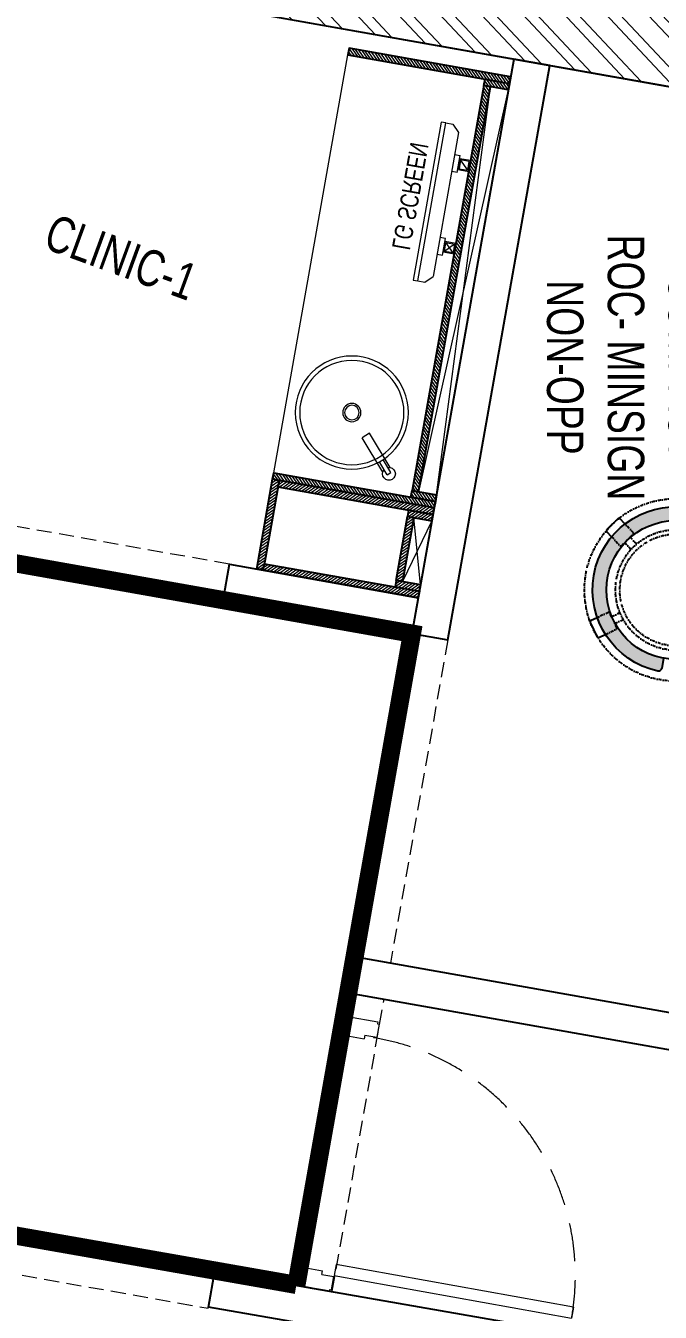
# Model space of a CAD drawing. Header units: feet. Extents: x 9520660 to 9546195, y -5934217 to -5925868.
# Drawn here: x 9538882 to 9540623, y -5931423 to -5927896 of the extents above; entities that cross this region are included whole.
import ezdxf

# ---------------------------------------------------------------- set-up
doc = ezdxf.new("R2010")
doc.units = ezdxf.units.FT
doc.header["$LTSCALE"] = 33
doc.header["$MEASUREMENT"] = 0
for name, pattern in [('a_p6_plan_L18$0$HIDDEN', [0.375, 0.25, -0.125]), ('ACAD_ISO03W100', [30, 12, -18]), ('DASHDOT2', [0.5, 0.25, -0.125, 0, -0.125]), ('HIDDEN2', [4.7624999999999975, 3.174999999999998, -1.587499999999999])]:
    doc.linetypes.add(name, pattern=pattern)
doc.layers.add('A-WALL', color=1, linetype='Continuous')
doc.layers.add('LAMINATE FINISH', color=80, linetype='Continuous')
for name, color, linetype, lineweight in [('Door', 2, 'Continuous', 13), ('Floor-Unit', 1, 'Continuous', 13), ('HATCH', 9, 'Continuous', 9), ('LENS-CURTAIN', 5, 'a_p6_plan_L18$0$HIDDEN', 9), ('LENS-DOOR', 34, 'Continuous', 20), ('LENS-FURNITURE', 13, 'Continuous', 9), ('LENS_DIMENSION', 193, 'Continuous', 0), ('LENS_PARTITION', 21, 'Continuous', 25), ('LENS_TEXT', 31, 'Continuous', 5), ('LK-FF&E WALL', 1, 'Continuous', 9), ('LK-IT', 3, 'Continuous', 18), ('LK-TILES FINISH', 251, 'Continuous', 5), ('LN-ELEVATION-1', 81, 'Continuous', 25), ('LN-ELEVATION-2', 103, 'Continuous', 20), ('LN-ELEVATION-3', 125, 'Continuous', 18), ('LN-HATCH', 251, 'Continuous', 0), ('TV', 92, 'Continuous', 18)]:
    doc.layers.add(name, color=color, linetype=linetype, lineweight=lineweight)
doc.styles.get("Standard").update_dxf_attribs({"font": 'GILC____.TTF'})
pattern_1 = [(44.99999999999998, (35858.5, -100655.3575484328), (-4.419417382415918, 4.419417382415923), [])]

# ---------------------------------------------------------------- blocks, each defined once
blk = doc.blocks.new('A$Ccbeffd58')
at = {"layer": 'LN-HATCH'}
h = blk.add_hatch(dxfattribs=at)
h.set_pattern_fill('ANSI32', color=256, scale=222, angle=88.10999999999999)
h.set_pattern_definition([(133.11, (-3280598.147766057, 5458342.270781114), (-60.77608072651567, -56.89314995255626), []), (133.11, (-3280596.853455801, 5458381.493857941), (-60.77608072651567, -56.89314995255626), [])])
h.paths.add_polyline_path([(-18276.36127662658, 8098.487882137298), (-23145.36127662659, 8098.487882137298), (-23145.36127662659, 8358.487882614136), (-18276.36127662658, 8358.487882614136)])
h.paths.add_polyline_path([(-17465.36127567291, 8098.487882137298), (-18006.36127567291, 8098.487882137298), (-18006.36127567291, 8358.487882614136), (-17465.36127567291, 8358.487882614136)])
h.paths.add_polyline_path([(-23405.36127567292, 8028.487882614136), (-23145.36127662659, 8028.487882614136), (-23145.36127662659, 7728.487882137298), (-23405.36127567292, 7728.487882137298)])
h.paths.add_polyline_path([(-13299.24733989406, 7964.412963810376), (-13928.11376476288, 8075.950033187867), (-17205.36127567291, 8358.487882614136), (-17205.36127567291, 8078.487882137299), (-13334.30142593384, 7767.390025138855)])
h.paths.add_polyline_path([(-9341.102614637, 7262.388108602725), (-13043.43775081634, 7919.042037963866), (-13088.84325852291, 7663.037468669005), (-9386.508122027386, 7006.383543369359)])
h.paths.add_polyline_path([(909.8857962105579, 5444.251290304783), (-9085.098045349121, 7216.982600688935), (-9130.503551920876, 6960.97803875804), (864.4802885067445, 5188.246720881858)])
h.paths.add_polyline_path([(-1315.127201080322, 494.1959447860718), (-2126.464902950479, 636.0316346665732), (-1864.47186111122, 2113.196394179409), (-633.1692544836822, 1897.784076972383), (-606.9736973264596, 2045.479426500767), (-1986.032616749302, 2286.741221772635), (-2274.182164023255, 662.10129349619), (-9968.289528647903, 2009.119458640926), (-10007.65328121185, 1752.056497573853), (-1359.963894844055, 238.091139793396)])
h.paths.add_polyline_path([(-156.310391171181, 291.7685235658118), (716.7853437392762, 5214.442206233314), (864.4802885067445, 5188.246720881858), (-8.634417153690263, 265.4660807558912)])
h.paths.add_polyline_path([(-1019.621657371521, 442.4612979888916), (-8.599672972456801, 265.6599379153194), (-53.47032949946447, 9.36113943402469), (-1064.458351256326, 186.3564923033118)])
h.paths.add_polyline_path([(-10224.38825009716, 2053.955087784678), (-13961.74511241913, 2708.260366439819), (-14006.86066056555, 2452.176942850463), (-10263.74902057648, 1796.891603946686)])
h.paths.add_polyline_path([(-14217.13239002228, 2757.070253372193), (-14278.71927928924, 2768.840804576874), (-17205.36127567291, 2940.487882614135), (-17205.36127567291, 2680.487882137299), (-14310.87090110779, 2510.279701709747), (-14262.24617862701, 2500.986493110657)])
h.paths.add_polyline_path([(-17465.36127567291, 2940.487882614135), (-23145.36127662659, 2940.487882614135), (-23145.36127662659, 2680.487882137299), (-17465.36127567291, 2680.487882137299)])
h.paths.add_polyline_path([(-23405.36127567292, 3250.487882614136), (-23145.36127662659, 3250.487882614136), (-23145.36127662659, 3010.487882137299), (-23405.36127567292, 3010.487882137299)])
at = {"layer": 'A-WALL'}
blk.add_line((-9130.503553390501, 6960.97803068161), (864.4802885067445, 5188.246720881858), dxfattribs=at)
blk.add_lwpolyline([(909.8857962105579, 5444.251290304783), (-9085.098045349121, 7216.982600688935), (-9130.503551920876, 6960.97803875804), (864.4802885067445, 5188.246720881858)], close=True, dxfattribs=at)
blk = doc.blocks.new('DR STOOL')
at = {"layer": 'HATCH'}
h = blk.add_hatch(dxfattribs=at)
h.set_pattern_fill('ANSI36', color=250, angle=-90.00000000000001)
h.set_pattern_definition([(315, (-227.8099174643867, 917.3997257252777), (6.173926083235043, -1.683798022700468), [7.9375, -1.587499999999999, 0, -1.587499999999999])])
edge = h.paths.add_edge_path()
edge.add_line((-190.0000000041909, 4.511094e-10), (-218.6899174675346, 4.511094e-10))
edge.add_arc((-218.6899174670689, 9.120000000388245), 9.119999999940092, 177.6119845363388, 269.9999999996136, ccw=False)
edge.add_arc((-1.8626451e-09, 3.565219e-10), 228.000000002257, 2.3880154632688004, 177.6119845367313, ccw=False)
edge.add_arc((218.6899174633436, 9.120000000497384), 9.120000000051716, -90.00000000034493, 2.3880154629299, ccw=False)
edge.add_line((218.6899174633436, 4.511094e-10), (190, 4.511094e-10))
edge.add_arc((-1.8626451e-09, 4.511094e-10), 190.000000001979, -1.27e-14, 180)
at = {"layer": 'LN-ELEVATION-1', "color": 1, "ltscale": 100}
for p, q in [((-128.6221585394814, 215.4841044476634), (-165.2704676063731, 189.0243927398114)), ((-124.7228340068832, 214.8545704018979), (-128.6221585394814, 215.4841044476634)), ((-112.6981821293011, 198.1996966340157), (-124.7228340068832, 214.8545704018979)), ((124.7553772013634, 214.9803744515593), (112.5488144652918, 198.2845540212292)), ((128.7014972954057, 215.5933048763618), (124.7553772013634, 214.9803744515593)), ((128.7014972954057, 215.5933048763618), (124.7553772013634, 214.9803744515593)), ((165.1911288509145, 188.915192311113), (128.7014972954057, 215.5933048763618)), ((165.1911288509145, 188.915192311113), (128.7014972954057, 215.5933048763618)), ((-165.2704676063731, 189.0243927398114), (-165.9069543029182, 185.0820035930228)), ((-165.9069543029182, 185.0820035930228), (-153.8003208162263, 168.3135803133482)), ((153.6734594982117, 168.4294150282658), (165.7973639420234, 185.0121775862135)), ((165.7973639420234, 185.0121775862135), (165.1911288509145, 188.915192311113)), ((165.7973639420234, 185.0121775862135), (165.1911288509145, 188.915192311113)), ((-242.9550312487409, -52.24013893969095), (-244.7482102331705, -55.75945052818861)), ((-244.7482102331705, -55.75945052818861), (-230.7800458371639, -98.74904560100549)), ((-191.2928382232785, -35.45407700946089), (-242.9550312487409, -52.24013893969095)), ((-187.9259491492994, -37.1695928365807), (-191.2928382232785, -35.45407700946089)), ((-184.1424400564283, -48.81403796559607), (-187.9259491492994, -37.1695928365807)), ((-173.8639617776498, -80.4479453730819), (-177.8421125086024, -68.2044548037811)), ((177.6922140880488, -68.56540505095472), (173.8739495249465, -80.1985000452405)), ((188.0651108901948, -36.96233201187715), (184.0504167033359, -49.19388854173303)), ((191.3981811110861, -35.27656588272658), (188.0651108901948, -36.96233201187715)), ((243.0100176925771, -52.21682526778022), (191.3981811110861, -35.27656588272658)), ((230.715890809428, -98.7280946081737), (244.8123673382215, -55.78040257930116)), ((244.8123673382215, -55.78040257930116), (243.0100176925771, -52.21682526778022)), ((-230.7800458371639, -98.74904560100549), (-227.2218665438704, -100.5620286722478)), ((-227.2218665438704, -100.5620286722478), (-175.5596735184081, -83.7759667420105)), ((-175.5596735184081, -83.7759667420105), (-173.8639617776498, -80.4479453730819)), ((173.8739495249465, -80.1985000452405), (175.5794035866856, -83.5704969359358)), ((175.5794035866856, -83.5704969359358), (227.1912401677109, -100.5107563209894)), ((227.1912401677109, -100.5107563209894), (230.715890809428, -98.7280946081737)), ((-22.72193054761737, -190.2142363802995), (-25.39390889601782, -192.886214728569)), ((-25.39390889601782, -192.886214728569), (-25.39390889601782, -247.2070584567482)), ((-10.47823652112856, -190.2142363802995), (-22.72193054761737, -190.2142363802995)), ((22.78362171910703, -190.2142363802995), (9.910054048988968, -190.2142363802995)), ((25.42475448176265, -192.8553691428751), (22.78362171910703, -190.2142363802995)), ((25.42475448176265, -247.1762128710543), (25.42475448176265, -192.8553691428751)), ((-25.39390889601782, -247.2070584567482), (-22.60096735274419, -250)), ((-22.60096735274419, -250), (22.60096735274419, -250)), ((22.60096735274419, -250), (25.42475448176265, -247.1762128710543))]:
    blk.add_line(p, q, dxfattribs=at)
at = {"layer": 'LN-ELEVATION-1', "linetype": 'DASHDOT2'}
for p, q in [((-92.92521573789418, 170.8129362839827), (-112.6981821293011, 198.1996966340157)), ((112.5488144652918, 198.2845540212292), (92.69529851106927, 171.1294289919315)), ((-153.8003208162263, 168.3135803133482), (-134.1093360339291, 141.0403694751003)), ((-130.4219571123831, 140.4450534014686), (-119.9844727469608, 147.9808124662595)), ((-119.9844727469608, 147.9808124662595), (-105.3687285655178, 126.9741353208374)), ((-103.4542870586738, 159.9154408004979), (-93.52748446213081, 167.0824927485227)), ((-88.15393704269081, 139.4771787207864), (-103.4542870586738, 159.9154408004979)), ((-93.52748446213081, 167.0824927485227), (-92.92521573789418, 170.8129362839827)), ((103.6608748426661, 159.8406005539291), (88.19885099539533, 139.4487815762331)), ((92.69529851106927, 171.1294289919315), (93.26858203159645, 167.4385604566923)), ((93.26858203159645, 167.4385604566923), (103.6608748426661, 159.8406005539291)), ((105.4096150295809, 126.94019481352), (120.1194891873747, 147.8074627162714)), ((120.1194891873747, 147.8074627162714), (130.0033113472163, 140.5812532722048)), ((130.0033113472163, 140.5812532722048), (133.7372852512635, 141.1612321265929)), ((133.7372852512635, 141.1612321265929), (153.6734594982117, 168.4294150282658)), ((-134.1093360339291, 141.0403694751003), (-130.4219571123831, 140.4450534014686)), ((-159.954806596972, -40.49024384317454), (-184.1424400564283, -48.81403796559607)), ((-177.8421125086024, -68.2044548037811), (-153.4148110738024, -60.73628028803068)), ((153.3006618716754, -61.02382378749462), (177.6922140880488, -68.56540505095472)), ((184.0504167033359, -49.19388854173303), (159.8786162491887, -40.79004861696012)), ((-10.92024635523557, -164.6382343793375), (-10.47823652112856, -190.2142363802995)), ((9.910054048988968, -190.2142363802995), (10.35584833659231, -164.674698740353))]:
    blk.add_line(p, q, dxfattribs=at)
at = {"layer": 'LN-ELEVATION-1', "color": 1, "ltscale": 100}
blk.add_lwpolyline([(-190.0000000023283, 0), (-218.6899174656719, 0, -0.4264743413925903), (-227.8019973598421, 9.5, -0.959166304662544), (227.8019973593764, 9.5, -0.4264743413925903), (218.6899174647406, 0), (190.0000000013969, 0)], format="xyb", dxfattribs=at)
at = {"layer": 'LN-ELEVATION-1', "linetype": 'DASHDOT2'}
for radius in [250, 165, 153]:
    blk.add_circle((0, 0), radius, dxfattribs=at)
at = {"layer": 'LN-ELEVATION-1', "color": 1, "ltscale": 100}
blk.add_circle((0, 0), 190, dxfattribs=at)
blk = doc.blocks.new('rtf')
at = {"color": 0, "linetype": 'ByBlock', "lineweight": -2}
for p, q in [((16412.5253540573, -172798.8148984113), (16452.40026456733, -172798.8148984113)), ((16412.5253540573, -172810.8148984113), (16412.5253540573, -172798.8148984113)), ((16412.5253540573, -172810.8148984113), (16452.40026456733, -172810.8148984113)), ((16425.26329468148, -172793.1007600746), (16535.26329468148, -172793.1007600746)), ((16535.26329468148, -172793.1007600746), (16535.26329468148, -172817.1007600746)), ((16425.26329468148, -172817.1007600746), (16535.26329468148, -172817.1007600746))]:
    blk.add_line(p, q, dxfattribs=at)
for centre, radius, start, end in [((16412.5253540573, -172805.1007600746), 17.5, 21.05058810897431, 340.9421780194656), ((16444.53660690578, -172804.8148984114), 9.891264419597851, 322.656233941354, 37.34376605891414)]:
    blk.add_arc(centre, radius, start, end, dxfattribs=at)
blk = doc.blocks.new('dsg')
at = {"color": 0, "linetype": 'ByBlock', "lineweight": -2}
for radius in [155, 143, 25, 20]:
    blk.add_circle((11491.5035008227, -171102.5847399924), radius, dxfattribs=at)
blk.add_blockref('rtf', (-5117.472106590168, 1702.9323767405), dxfattribs=at)
blk = doc.blocks.new('CLINIC - CABINET SINK')
at = {"layer": 'LN-HATCH', "ltscale": 0.5}
h = blk.add_hatch(dxfattribs=at)
h.set_pattern_fill('ANSI31', color=256, scale=2)
h.set_pattern_definition([(45, (4052861.500382861, 1708016.355767586), (-4.490128060534575, 4.490128060534575), [])])
h.paths.add_polyline_path([(-563.359543572413, 156.9999999999999), (564.640456427587, 156.9999999999999), (564.640456427587, 174.9999999999999), (-563.359543572413, 174.9999999999999)])
h.paths.add_polyline_path([(582.6404564275867, 225), (600.6404564275867, 225), (600.6404564275867, -225), (582.6404564275867, -225)])
h.paths.add_polyline_path([(564.640456427587, 225), (582.6404564275867, 225), (582.6404564275867, 156.9999999999999), (564.640456427587, 156.9999999999999)])
h.paths.add_polyline_path([(-581.359543572413, 225), (-599.359543572413, 225), (-599.359543572413, -225), (-581.359543572413, -225)])
h.paths.add_polyline_path([(-581.359543572413, 225), (-563.359543572413, 225), (-563.359543572413, 156.9999999999999), (-581.359543572413, 156.9999999999999)])
at = {"layer": 'LN-ELEVATION-1', "ltscale": 0.5}
for points in [[(-581.359543572413, 225), (-599.359543572413, 225), (-599.359543572413, -225), (-581.359543572413, -225)], [(-581.359543572413, 225), (-563.359543572413, 225), (-563.359543572413, 156.9999999999999), (-581.359543572413, 156.9999999999999)], [(564.640456427587, 225), (582.6404564275867, 225), (582.6404564275867, 156.9999999999999), (564.640456427587, 156.9999999999999)], [(582.6404564275867, 225), (600.6404564275867, 225), (600.6404564275867, -225), (582.6404564275867, -225)], [(-563.359543572413, 156.9999999999999), (564.640456427587, 156.9999999999999), (564.640456427587, 174.9999999999999), (-563.359543572413, 174.9999999999999)]]:
    blk.add_lwpolyline(points, close=True, dxfattribs=at)
at = {"layer": 'LN-ELEVATION-2', "ltscale": 0.5}
blk.add_line((582.6404564275867, -225), (-581.359543572413, -225), dxfattribs=at)
at = {"layer": 'LN-HATCH', "ltscale": 0.5}
for p, q in [((564.640456427587, 225), (-563.359543572413, 174.9999999999999)), ((-563.359543572413, 225), (564.640456427587, 174.9999999999999))]:
    blk.add_line(p, q, dxfattribs=at)
at = {"layer": 'LN-ELEVATION-3', "xscale": -1, "rotation": 41.1558274151866}
blk.add_blockref('dsg', (-103569.3304926871, 136346.6509754679), dxfattribs=at)
blk = doc.blocks.new('CLINIC SCREEN')
at = {"layer": 'TV'}
for p, q in [((-103.1090284836336, 42.85441964946222), (-127.4114311772946, 18.55201695591665)), ((-127.4114311772946, 42.85441964946222), (-103.1090284836336, 18.55201695591665)), ((102.7052824410566, 42.85441964946222), (127.007685134602, 18.55201695591665))]:
    blk.add_line(p, q, dxfattribs=at)
at = {"layer": 'TV', "ltscale": 12}
for p, q in [((-220.0000000000082, -19.41163062257681), (-200.5883693773149, 0)), ((200.5883693773149, 0), (-200.5883693773149, 0)), ((-138.5315413423604, 0), (-138.5315413423604, 15.514207008644)), ((-138.5315413423604, 15.514207008644), (-91.98892031613741, 15.514207008644)), ((-91.98892031613741, 15.514207008644), (-91.98892031613741, 0)), ((91.98892031610741, 15.514207008644), (91.98892031610741, 0)), ((91.98892031610741, 15.514207008644), (138.5315413423595, 15.514207008644)), ((138.5315413423595, 0), (138.5315413423595, 15.514207008644)), ((219.9999999999918, -19.41163062257681), (200.5883693773149, 0)), ((-220.0000000000082, -38.82326124538668), (-220.0000000000082, -19.41163062257681)), ((219.9999999999918, -38.82326124538668), (219.9999999999918, -19.41163062257681))]:
    blk.add_line(p, q, dxfattribs=at)
at = {"layer": 'TV'}
for points in [[(-130.4492315140169, 15.51421661919448), (-100.0712281470269, 15.51421661919448), (-100.0712281470269, 45.89221998606814), (-130.4492315140169, 45.89221998606814)], [(-127.4114311772946, 18.55201695591665), (-103.1090284836336, 18.55201695591665), (-103.1090284836336, 42.85441964946222), (-127.4114311772946, 42.85441964946222)], [(130.0454854713243, 15.51421661919448), (99.66748210433435, 15.51421661919448), (99.66748210433435, 45.89221998606814), (130.0454854713243, 45.89221998606814)], [(127.007685134602, 18.55201695591665), (102.7052824410566, 18.55201695591665), (102.7052824410566, 42.85441964946222), (127.007685134602, 42.85441964946222)]]:
    blk.add_lwpolyline(points, close=True, dxfattribs=at)
at = {"layer": 'TV', "ltscale": 12}
blk.add_lwpolyline([(-220.0000000000082, -51.71278328332107), (-220.0000000000082, -38.82326124538668), (219.9999999999918, -38.82326124538668), (219.9999999999918, -51.71278328332107)], close=True, dxfattribs=at)
at = {"layer": 'Floor-Unit', "color": 0, "ltscale": 2, "insert": (5.199680584678389, -100.4085774972336), "char_height": 50, "attachment_point": 5}
blk.add_mtext_dynamic_manual_height_columns('LG SCREEN', width=466.4796511627907, gutter_width=12.5, heights=[0], dxfattribs=at)
blk = doc.blocks.new('CLINIC - MOP CLOSET')
at = {"layer": 'LN-HATCH', "ltscale": 0.5}
h = blk.add_hatch(dxfattribs=at)
h.set_pattern_fill('ANSI31', color=256, scale=50, angle=360)
h.set_pattern_definition(pattern_1)
h.paths.add_polyline_path([(-106.3595435724128, 216), (-124.3595435724128, 216), (-124.3595435724128, -216), (-106.3595435724128, -216)])
h = blk.add_hatch(dxfattribs=at)
h.set_pattern_fill('ANSI31', color=256, scale=50, angle=360)
h.set_pattern_definition(pattern_1)
h.paths.add_polyline_path([(-106.3595435724128, 216), (-88.35954357241282, 216), (-88.35954357241282, 148), (-106.3595435724128, 148)])
h = blk.add_hatch(dxfattribs=at)
h.set_pattern_fill('ANSI31', color=256, scale=50, angle=360)
h.set_pattern_definition(pattern_1)
h.paths.add_polyline_path([(89.64045642758717, 216), (107.6404564275872, 216), (107.6404564275872, 148), (89.64045642758717, 148)])
h = blk.add_hatch(dxfattribs=at)
h.set_pattern_fill('ANSI31', color=256, scale=50, angle=360)
h.set_pattern_definition(pattern_1)
h.paths.add_polyline_path([(107.6404564275872, 216), (125.6404564275872, 216), (125.6404564275872, -216), (107.6404564275872, -216)])
h = blk.add_hatch(dxfattribs=at)
h.set_pattern_fill('ANSI31', color=256, scale=50, angle=360)
h.set_pattern_definition(pattern_1)
h.paths.add_polyline_path([(-88.35954357241282, 148), (89.64045642758717, 148), (89.64045642758717, 166), (-88.35954357241282, 166)])
h = blk.add_hatch(dxfattribs=at)
h.set_pattern_fill('ANSI31', color=256, scale=50, angle=360)
h.set_pattern_definition([(44.99999999999998, (35894.5, -101037.3575484328), (-4.419417382415918, 4.419417382415923), [])])
h.paths.add_polyline_path([(-115.3595435724055, -216), (-124.3595435724128, -225), (-124.3595435724128, -234), (125.6404564275872, -234), (125.6404564275872, -216)])
at = {"layer": 'LN-ELEVATION-1', "ltscale": 0.5}
for points in [[(-106.3595435724128, 216), (-124.3595435724128, 216), (-124.3595435724128, -216), (-106.3595435724128, -216)], [(-106.3595435724128, 216), (-88.35954357241282, 216), (-88.35954357241282, 148), (-106.3595435724128, 148)], [(89.64045642758717, 216), (107.6404564275872, 216), (107.6404564275872, 148), (89.64045642758717, 148)], [(107.6404564275872, 216), (125.6404564275872, 216), (125.6404564275872, -216), (107.6404564275872, -216)], [(-88.35954357241282, 148), (89.64045642758717, 148), (89.64045642758717, 166), (-88.35954357241282, 166)], [(-124.3595435724128, -225), (-124.3595435724128, -234), (125.6404564275872, -234), (125.6404564275872, -216), (-115.3595435724128, -216)]]:
    blk.add_lwpolyline(points, close=True, dxfattribs=at)
at = {"layer": 'LN-HATCH', "ltscale": 0.5}
for p, q in [((89.64045642758717, 216), (-88.35954357241282, 166)), ((-88.35954357241282, 216), (89.64045642758717, 166))]:
    blk.add_line(p, q, dxfattribs=at)
blk = doc.blocks.new('*U44')
at = {"layer": 'LENS-DOOR'}
for p, q in [((548121.7424194189, 1779235.250802667), (548121.7424194121, 1778573.792470707)), ((548121.7424194189, 1779235.250802667), (548152.9924194244, 1779235.250802653)), ((548152.9924193986, 1778573.792470693), (548152.9924194244, 1779235.250802653)), ((547447.2632527449, 1778568.584137414), (547452.4715860604, 1778568.584137391)), ((547447.2632527215, 1778484.134138707), (547447.2632527449, 1778568.584137414)), ((547452.4715860653, 1778573.792470743), (547488.9299194093, 1778573.792470734)), ((547452.4715860604, 1778568.584137391), (547452.4715860653, 1778573.792470743)), ((547488.9299193954, 1778539.938304132), (547488.9299194093, 1778573.792470734)), ((548121.7424194121, 1778573.792470707), (548152.9924193986, 1778573.792470693)), ((548192.054919424, 1778573.792470725), (548155.5965860707, 1778573.792470693)), ((548155.5965860611, 1778539.938304095), (548155.5965860707, 1778573.792470693)), ((548192.0549194146, 1778568.584137372), (548192.054919424, 1778573.792470725)), ((548197.2632527373, 1778568.584137372), (548192.0549194146, 1778568.584137372)), ((548197.2632527256, 1778484.134138697), (548197.2632527373, 1778568.584137372)), ((547488.9299193954, 1778539.938304132), (547499.3465860662, 1778539.938304113)), ((547499.3465860639, 1778478.925805386), (547499.3465860662, 1778539.938304113)), ((548145.179919409, 1778478.925805326), (548145.179919395, 1778539.938304067)), ((548155.5965860611, 1778539.938304095), (548145.179919395, 1778539.938304067)), ((547447.2632527215, 1778484.134138707), (547452.4715860627, 1778484.134138707)), ((547452.4715860627, 1778478.925805396), (547452.4715860627, 1778484.134138707)), ((548192.0549194006, 1778478.925805345), (548192.0549194006, 1778484.134138698)), ((548197.2632527256, 1778484.134138697), (548192.0549194006, 1778484.134138698)), ((547452.4715860627, 1778478.925805396), (547499.3465860639, 1778478.925805386)), ((548192.0549194006, 1778478.925805345), (548145.179919409, 1778478.925805326))]:
    blk.add_line(p, q, dxfattribs=at)
at = {"layer": 'LENS-DOOR', "color": 7, "linetype": 'HIDDEN2'}
blk.add_ellipse((548152.9924193986, 1778573.792470693), major_axis=(-661.4583333306382, 0.003443102111827), ratio=0.9999999979146821, start_param=-1.570791121506941, end_param=0.0512086788949202, dxfattribs=at)

msp = doc.modelspace()

# ---------------------------------------------------------------- linework, layer by layer
at = {"layer": 'LAMINATE FINISH', "color": 85, "linetype": 'ACAD_ISO03W100', "ltscale": 0.05, "const_width": 50}
msp.add_lwpolyline([(9539624.735658482, -5931348.02977515), (9539766.833598243, -5930546.855343623)], dxfattribs=at)
at = {"layer": 'LENS-CURTAIN', "ltscale": 5}
for points in [[(9538685.054219913, -5929339.45065875), (9539423.528940955, -5929470.428085738), (9539440.992597887, -5929371.964789599), (9538702.517876841, -5929240.98736261)], [(9539882.760545632, -5930465.855736457), (9539784.297249492, -5930448.392079527), (9539941.458329145, -5929562.289129453), (9540039.921625283, -5929579.752786385)], [(9539865.296895215, -5930564.318995847), (9539766.833598243, -5930546.855343623), (9539624.735658485, -5931348.029775151), (9539723.19895546, -5931365.493427374)], [(9539401.418889536, -5931308.421880954), (9538463.675995072, -5931144.122002906), (9538445.996980604, -5931245.768320003), (9539383.053960977, -5931411.966712633)]]:
    msp.add_lwpolyline(points, close=True, dxfattribs=at)
at = {"layer": 'LENS_PARTITION'}
for points in [[(9540319.34013619, -5928004.340048159), (9540220.876840051, -5927986.876391226), (9539941.458329145, -5929562.289129452), (9540039.92162528, -5929579.752786383)], [(9539941.458329145, -5929562.289129449), (9539423.528940957, -5929470.428085738), (9539440.992597887, -5929371.964789599), (9539958.921986077, -5929463.82583331)], [(9541458.173299124, -5930745.274251668), (9539784.297248846, -5930448.392083171), (9539766.833591914, -5930546.855379311), (9541440.709644547, -5930843.737548225)], [(9541197.232574059, -5931623.536010834), (9541179.768874113, -5931721.999549994), (9539383.607823402, -5931408.843934828), (9539401.071523352, -5931310.380395666)]]:
    msp.add_lwpolyline(points, close=True, dxfattribs=at)
at = {"layer": 'LK-TILES FINISH', "color": 212, "linetype": 'ACAD_ISO03W100', "ltscale": 0.05, "const_width": 50}
msp.add_lwpolyline([(9539766.833598243, -5930546.855343623), (9539941.458329136, -5929562.289129452), (9537427.87283745, -5929116.474344868), (9537270.711765423, -5930002.57728922), (9538623.585002804, -5930242.525727038), (9538465.560446149, -5931144.452173452), (9539624.735658485, -5931348.029775151)], dxfattribs=at)

# ---------------------------------------------------------------- block references
at = {"layer": 'Door', "rotation": 259.8376014538342}
msp.add_blockref('*U44', (7885772.888471136, -5077959.926736453), dxfattribs=at)
at = {"layer": 'LENS-FURNITURE', "rotation": 79.94249061168051}
msp.add_blockref('DR STOOL', (9540664.640679605, -5929442.375608501), dxfattribs=at)
at = {"layer": 'LENS_DIMENSION'}
msp.add_blockref('A$Ccbeffd58', (9545285.041631384, -5934226.640020618), dxfattribs=at)
at = {"layer": 'LK-FF&E WALL', "rotation": 259.9424910254677}
msp.add_blockref('CLINIC - CABINET SINK', (9539885.932494465, -5928586.96397405), dxfattribs=at)
at = {"layer": 'LK-FF&E WALL', "xscale": -1, "rotation": 259.9424910254677}
msp.add_blockref('CLINIC - MOP CLOSET', (9539767.95898931, -5929303.655830051), dxfattribs=at)
at = {"layer": 'LK-IT', "xscale": -1, "rotation": 259.9424910254676}
msp.add_blockref('CLINIC SCREEN', (9540034.514256472, -5928385.4556527), dxfattribs=at)

# ---------------------------------------------------------------- texts
at = {"layer": 'LENS_TEXT', "linetype": 'Continuous', "ltscale": 3, "char_height": 100, "attachment_point": 5}
for s, insert, rotation in [('CLINIC-1', (9539143.973890731, -5928530.685791652), 339.8849820513532), ('CLINIC-1 COMPACT ROC- MINSIGN \\PNON-OPP', (9540611.193275511, -5928832.482399155), 270)]:
    msp.add_mtext_dynamic_manual_height_columns(s, width=730.5073781448633, gutter_width=0.9999999999999992, heights=[0], dxfattribs=dict(at, insert=insert, rotation=rotation))

doc.saveas('drawing.dxf')
